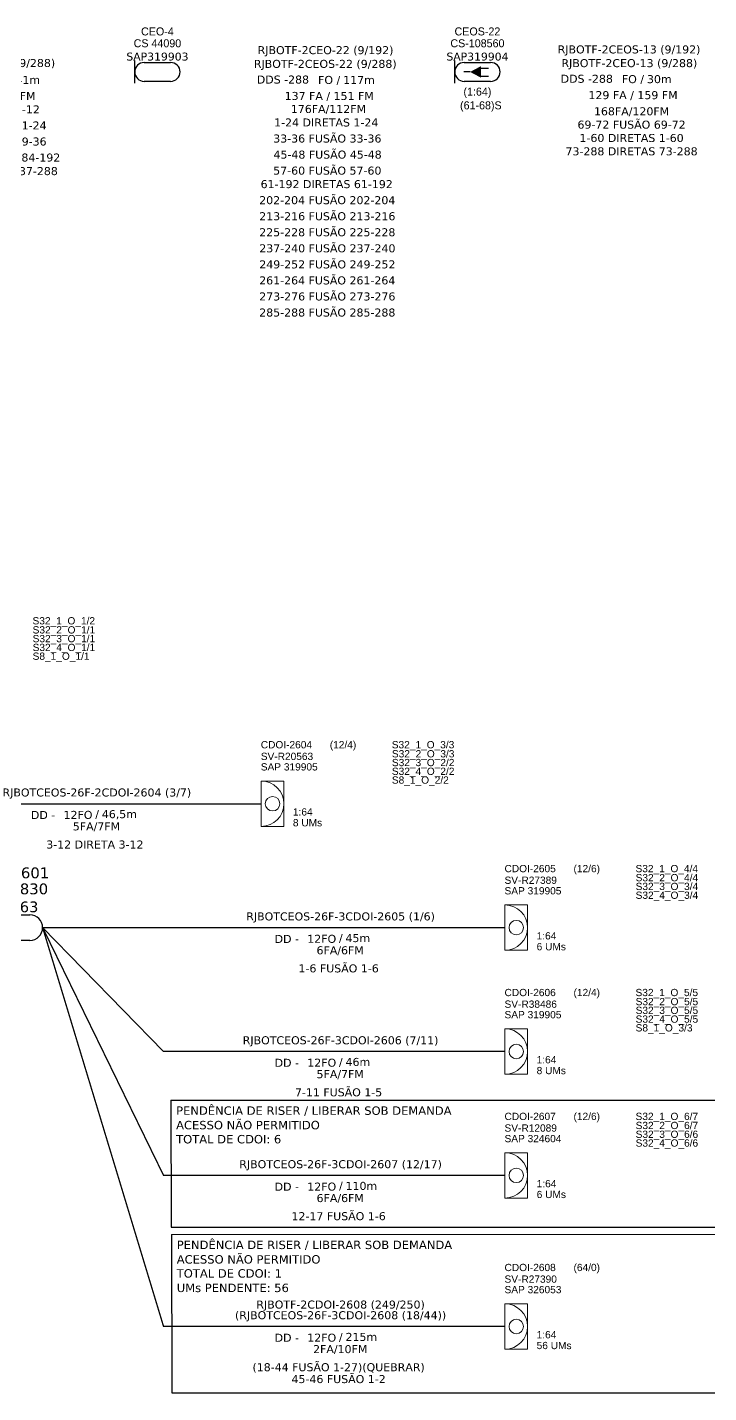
# Model space of a CAD drawing. Header units: millimetres. Extents: x 1115 to 3795, y 123 to 560.
# Drawn here: x 1266.8 to 1394.5, y 294.9 to 550.7 of the extents above; entities that cross this region are included whole.
import ezdxf
from ezdxf.enums import TextEntityAlignment as Align

# ---------------------------------------------------------------- set-up
doc = ezdxf.new("R2010")
doc.units = ezdxf.units.MM
doc.header["$LTSCALE"] = 0.1
doc.header["$MEASUREMENT"] = 0
for name, color, linetype, lineweight in [("20.0-LEGENDA DOS CDO'S", 1, 'Continuous', 0), ('20.1-CDO_INTERIOR', 1, 'Continuous', 0), ('40.1-ETIQUETAS', 1, 'Continuous', 20), ('Texto_Cabos', 1, 'Continuous', 20)]:
    doc.layers.add(name, color=color, linetype=linetype, lineweight=lineweight)
for name, color, linetype in [('20.4-CEO', 1, 'Continuous'), ('CAP a Instalar', 1, 'Continuous'), ('CD a instalar', 1, 'Continuous'), ('CEO', 1, 'Continuous'), ('CEOS', 1, 'Continuous'), ('EXISTENTE', 7, 'Continuous')]:
    doc.layers.add(name, color=color, linetype=linetype)
doc.styles.add('ARIAL', font='arial.ttf')
doc.styles.add('siredit', font='verdana.ttf')
doc.styles.add('Style-font000', font='font000.shx')

# ---------------------------------------------------------------- blocks, each defined once
blk = doc.blocks.new('Attributo_cabos')
at = {"layer": 'Texto_Cabos', "color": 0, "style": 'siredit'}
blk.add_text('FO /', height=1.5, dxfattribs=at).set_placement((1.49, -1.5), align=Align.MIDDLE_RIGHT)
at = {"layer": 'Texto_Cabos', "color": 0, "style": 'siredit', "flags": 1}
for tag, p in [('ID', (-0.57, 7.5)), ('N_CABOS_R_PRIMARIA', (-0.57, 4.5)), ('S/CORTE_R_PRIMARIA', (-0.57, -10.5)), ('FUSÃO_R_PRIMARIA', (-0.57, -13.5)), ('T_CABOS', (-0.57, -19.5))]:
    blk.add_attdef(tag, text='', height=1.5, dxfattribs=at).set_placement(p, align=Align.MIDDLE_CENTER)
at = {"layer": 'Texto_Cabos', "color": 0, "style": 'siredit'}
for tag, p in [('N_CABOS_001', (-16.32, 0.92)), ('FUSÃO_001', (-1.03, -8.25))]:
    blk.add_attdef(tag, p, '', height=1.5, dxfattribs=at)
blk.add_attdef('FIBRAS', text='', height=1.5, dxfattribs=at).set_placement((-4.34, -1.43), align=Align.MIDDLE_RIGHT)
blk.add_attdef('METROS', text='', height=1.5, dxfattribs=at).set_placement((2.05, -1.5), align=Align.MIDDLE_LEFT)
blk.add_attdef('FA/FM', text='', height=1.5, dxfattribs=at).set_placement((-0.57, -4.5), align=Align.MIDDLE_CENTER)
at = {"layer": 'Texto_Cabos', "color": 0, "style": 'siredit', "flags": 1}
blk.add_attdef('S/CORTE', text='', height=1.5, dxfattribs=at).set_placement((-0.57, -16.5), align=Align.CENTER)
blk = doc.blocks.new('ceo')
at = {"layer": 'CEO', "color": 0}
for p, q in [((1.77, 1.77), (6.73, 1.77)), ((6.73, -1.77), (1.77, -1.77))]:
    blk.add_line(p, q, dxfattribs=at)
blk.add_lwpolyline([(0, -2.13), (0, 2.13)], dxfattribs=at)
for centre, start, end in [((1.77, 0), 90, 270), ((6.73, 0), 270, 90)]:
    blk.add_arc(centre, 1.77, start, end, dxfattribs=at)
for tag, height, style, p in [('NOME?', 1.5, 'Style-font000', (4.25, 7.59)), ('LOCAL?', 1.5, 'Style-font000', (4.25, 5.37)), ('TIPO?', 1.48, 'siredit', (4.25, 2.88))]:
    blk.add_attdef(tag, text='', height=height, dxfattribs=dict(at, style=style)).set_placement(p, align=Align.MIDDLE_CENTER)
at = {"layer": 'CEO', "color": 0, "style": 'siredit', "flags": 1}
for tag, height, p in [('ID', 0.887, (4.25, 9.07)), ('COORX', 0.739, (4.25, -1.77)), ('COORY', 0.739, (4.25, -1.77))]:
    blk.add_attdef(tag, text='', height=height, dxfattribs=at).set_placement(p, align=Align.MIDDLE_CENTER)
at = {"layer": 'CEO', "color": 0, "style": 'Style-font000', "flags": 1}
blk.add_attdef('FIBRAS_RESERVA', text='', height=1.5, dxfattribs=at).set_placement((4.25, -2.94), align=Align.TOP_CENTER)
blk = doc.blocks.new('ceos')
at = {"layer": 'CEOS', "color": 0}
for p, q in [((1.77, 1.77), (6.73, 1.77)), ((6.73, -1.77), (1.77, -1.77))]:
    blk.add_line(p, q, dxfattribs=at)
for points in [[(0, -2.13), (0, 2.13)], [(2.88, 0), (1.69, 0)], [(4.84, 0.7), (6.34, 0.7)], [(4.84, -0.77), (6.34, -0.77)]]:
    blk.add_lwpolyline(points, dxfattribs=at)
blk.add_lwpolyline([(2.88, 0, 0, 2.18, 0), (4.93, 0, 2.18, 2.18, 0)], format="xyseb", dxfattribs=at)
for centre, start, end in [((1.77, 0), 90, 270), ((6.73, 0), 270, 90)]:
    blk.add_arc(centre, 1.77, start, end, dxfattribs=at)
for tag, height, style, p in [('NOME?', 1.5, 'Style-font000', (4.25, 7.59)), ('LOCAL?', 1.5, 'Style-font000', (4.25, 5.37)), ('TIPO?', 1.48, 'siredit', (4.25, 2.88))]:
    blk.add_attdef(tag, text='', height=height, dxfattribs=dict(at, style=style)).set_placement(p, align=Align.MIDDLE_CENTER)
at = {"layer": 'CEOS', "color": 0, "style": 'siredit', "flags": 1}
for tag, height, p in [('ID', 0.887, (4.25, 9.07)), ('COORX', 0.739, (4.25, -1.77)), ('COORY', 0.739, (4.25, -1.77))]:
    blk.add_attdef(tag, text='', height=height, dxfattribs=at).set_placement(p, align=Align.MIDDLE_CENTER)
at = {"layer": 'CEOS', "color": 0, "style": 'Style-font000'}
for tag, p in [('RACIO_SPLITAGEM', (4.25, -2.94)), ('FIBRAS_FUSIONADAS', (4.25, -5.51)), ('FIBRAS_RESERVA', (4.25, -7.73))]:
    blk.add_attdef(tag, text='', height=1.5, dxfattribs=at).set_placement(p, align=Align.TOP_CENTER)
blk = doc.blocks.new('CDO_INTERIOR_TROCA')
at = {"layer": '20.1-CDO_INTERIOR', "color": 0, "lineweight": 18}
blk.add_lwpolyline([(4.25, -4.25), (4.25, 4.25), (0, 4.25), (0, -4.25)], close=True, dxfattribs=at)
blk.add_circle((2.13, 0), 1.36, dxfattribs=at)
blk.add_arc((0, 0), 4.25, 270, 90, dxfattribs=at)
at = {"layer": "20.0-LEGENDA DOS CDO'S", "color": 0, "style": 'ARIAL'}
for tag, p in [('CDO_N', (-0.08, 10.38)), ('SPLITER_1', (24.48, 10.38)), ('SURVEY', (-0.08, 8.2)), ('SPLITER_2', (24.5, 8.68)), ('SPLITER_3', (24.5, 7.04)), ('SAP_ANTIGO', (-0.08, 6.23)), ('/_SAP_NOVO', (12.37, 6.23)), ('SPLITER_4', (24.5, 5.4)), ('SPLITER_5', (24.5, 3.75)), ('1:XX', (5.94, -2.22)), ('UMS', (5.94, -4.24))]:
    blk.add_attdef(tag, p, '', height=1.36, dxfattribs=at)
blk.add_attdef('FIBRAS_UTILIZADAS', text='', height=1.36, dxfattribs=at).set_placement((15.34, 10.38), align=Align.CENTER)
blk = doc.blocks.new('ETIQUETA_RS5F')
at = {"layer": '40.1-ETIQUETAS', "color": 0, "style": 'siredit'}
blk.add_text('/', height=1.5, dxfattribs=at).set_placement((1.58, -1.95), align=Align.MIDDLE_RIGHT)
for tag, p in [('ETIQUETA_R_SECUNDARIA', (1.21, 2.1)), ('ETIQUETA_R_PRIMARIA', (1.21, 4.1)), ('F_ATIVAS/F_MORTAS', (1.14, -4.24))]:
    blk.add_attdef(tag, text='', height=1.5, dxfattribs=at).set_placement(p, align=Align.MIDDLE_CENTER)
for tag, p in [('TIPO_CABO', (-6.58, -2.12)), ('CAP_CABO', (0.4, -2.09))]:
    blk.add_attdef(tag, text='', height=1.5, dxfattribs=at).set_placement(p, align=Align.MIDDLE_RIGHT)
blk.add_attdef('METROS', text='', height=1.5, dxfattribs=at).set_placement((2.14, -1.95), align=Align.MIDDLE_LEFT)
for tag, p in [('FUSÃO_1', (0.85, -8.39)), ('FUSÃO_2', (0.85, -10.6)), ('FUSÃO_3', (0.85, -12.93)), ('FUSÃO_4', (0.85, -15.14)), ('FUSÃO_5', (0.85, -17.16))]:
    blk.add_attdef(tag, text='', height=1.5, dxfattribs=at).set_placement(p, align=Align.CENTER)
blk = doc.blocks.new('CEO_UN')
at = {"layer": '20.4-CEO', "color": 0}
for p, q in [((-9.11, 2.39), (-2.39, 2.39)), ((-2.39, -2.39), (-9.11, -2.39))]:
    blk.add_line(p, q, dxfattribs=at)
blk.add_lwpolyline([(-11.5, -2.89), (-11.5, 2.89)], dxfattribs=at)
for centre, start, end in [((-9.11, 0), 90, 270), ((-2.39, 0), 270, 90)]:
    blk.add_arc(centre, 2.39, start, end, dxfattribs=at)
at = {"layer": '20.4-CEO', "color": 7, "style": 'siredit'}
for tag, height, p in [('NOME?', 2.03, (-5.75, 10.27)), ('LOCAL?', 2.03, (-5.75, 7.27)), ('TIPO?', 2, (-9.11, 3.89))]:
    blk.add_attdef(tag, text='', height=height, dxfattribs=at).set_placement(p, align=Align.MIDDLE_CENTER)
blk.add_attdef('FIBRAS_RESERVA', text='', height=2.03, dxfattribs=at).set_placement((-5.75, -3.97), align=Align.TOP_CENTER)

msp = doc.modelspace()

# ---------------------------------------------------------------- linework, layer by layer
at = {"color": 3}
for points in [[(1293.71, 349.71), (1398.92, 349.72), (1398.98, 325.94)], [(1293.71, 349.71), (1293.77, 325.93)], [(1293.77, 325.93), (1398.98, 325.94)], [(1293.83, 324.56), (1399.04, 324.57), (1399.1, 294.9)], [(1293.83, 324.56), (1293.89, 294.9)], [(1293.89, 294.9), (1399.1, 294.9)]]:
    msp.add_lwpolyline(points, dxfattribs=at)
at = {"layer": 'CAP a Instalar', "ltscale": 50, "const_width": 0.25}
for points in [[(1356.34, 335.61), (1292.33, 335.61), (1292.33, 335.61), (1269.66, 382.04)], [(1356.34, 307.3), (1292.33, 307.3), (1269.66, 382.04)]]:
    msp.add_lwpolyline(points, dxfattribs=at)
at = {"layer": 'CD a instalar', "color": 0, "linetype": 'ByBlock', "const_width": 0.02}
for points in [[(1235.43, 542.37), (1286.93, 542.37)], [(1295.43, 542.37), (1300.43, 542.37), (1346.93, 542.37)], [(1355.43, 542.37), (1406.93, 542.37)]]:
    msp.add_lwpolyline(points, dxfattribs=at)
at = {"layer": 'EXISTENTE', "color": 7, "ltscale": 50}
for points in [[(1223.96, 405.25), (1310.64, 405.25)], [(1356.34, 358.82), (1292.33, 358.82), (1269.66, 382.04)], [(1269.66, 382.04), (1356.34, 382.04)]]:
    msp.add_lwpolyline(points, dxfattribs=at)

# ---------------------------------------------------------------- block references
at = {"color": 7}
ref = msp.add_blockref('CDO_INTERIOR_TROCA', (1243.28, 428.47), dxfattribs=at)
ref.add_attrib('CDO_N', 'CDOI-2601', (1243.19, 438.85), dxfattribs={"layer": "20.0-LEGENDA DOS CDO'S", "color": 0, "height": 1.36, "style": 'ARIAL'})
ref.add_attrib('FIBRAS_UTILIZADAS', '(12/5)', dxfattribs={"layer": "20.0-LEGENDA DOS CDO'S", "color": 0, "height": 1.36, "style": 'ARIAL'}).set_placement((1258.62, 438.85), align=Align.CENTER)
ref.add_attrib('SURVEY', 'SV-R56533', (1243.2, 436.67), dxfattribs={"layer": "20.0-LEGENDA DOS CDO'S", "color": 0, "height": 1.36, "style": 'ARIAL'})
ref.add_attrib('SAP_ANTIGO', 'SAP 319905', (1243.19, 434.69), dxfattribs={"layer": "20.0-LEGENDA DOS CDO'S", "color": 7, "height": 1.36, "style": 'ARIAL'})
ref.add_attrib('1:XX', '1:64', (1249.22, 426.25), dxfattribs={"layer": "20.0-LEGENDA DOS CDO'S", "color": 0, "height": 1.36, "style": 'ARIAL'})
ref.add_attrib('UMS', '9 UMs', (1249.22, 424.22), dxfattribs={"layer": "20.0-LEGENDA DOS CDO'S", "color": 0, "height": 1.36, "style": 'ARIAL'})
ref.add_attrib('SPLITER_1', 'S32_1_O_1/2', (1267.76, 438.85), dxfattribs={"layer": "20.0-LEGENDA DOS CDO'S", "color": 0, "height": 1.3603, "style": 'ARIAL'})
ref.add_attrib('SPLITER_2', 'S32_2_O_1/1', (1267.78, 437.15), dxfattribs={"layer": "20.0-LEGENDA DOS CDO'S", "color": 0, "height": 1.3603, "style": 'ARIAL'})
ref.add_attrib('SPLITER_3', 'S32_3_O_1/1', (1267.78, 435.51), dxfattribs={"layer": "20.0-LEGENDA DOS CDO'S", "color": 0, "height": 1.3603, "style": 'ARIAL'})
ref.add_attrib('SPLITER_4', 'S32_4_O_1/1', (1267.78, 433.86), dxfattribs={"layer": "20.0-LEGENDA DOS CDO'S", "color": 0, "height": 1.3603, "style": 'ARIAL'})
ref.add_attrib('SPLITER_5', 'S8_1_O_1/1   ', (1267.78, 432.22), dxfattribs={"layer": "20.0-LEGENDA DOS CDO'S", "color": 0, "height": 1.3603, "style": 'ARIAL'})
ref = msp.add_blockref('CDO_INTERIOR_TROCA', (1310.64, 405.25), dxfattribs=at)
ref.add_attrib('CDO_N', 'CDOI-2604', (1310.56, 415.63), dxfattribs={"layer": "20.0-LEGENDA DOS CDO'S", "color": 0, "height": 1.36, "style": 'ARIAL'})
ref.add_attrib('FIBRAS_UTILIZADAS', '(12/4)', dxfattribs={"layer": "20.0-LEGENDA DOS CDO'S", "color": 0, "height": 1.36, "style": 'ARIAL'}).set_placement((1325.98, 415.63), align=Align.CENTER)
ref.add_attrib('SURVEY', 'SV-R20563', (1310.56, 413.45), dxfattribs={"layer": "20.0-LEGENDA DOS CDO'S", "color": 0, "height": 1.36, "style": 'ARIAL'})
ref.add_attrib('SAP_ANTIGO', 'SAP 319905', (1310.56, 411.48), dxfattribs={"layer": "20.0-LEGENDA DOS CDO'S", "color": 7, "height": 1.36, "style": 'ARIAL'})
ref.add_attrib('1:XX', '1:64', (1316.58, 403.04), dxfattribs={"layer": "20.0-LEGENDA DOS CDO'S", "color": 0, "height": 1.36, "style": 'ARIAL'})
ref.add_attrib('UMS', '8 UMs', (1316.58, 401.01), dxfattribs={"layer": "20.0-LEGENDA DOS CDO'S", "color": 0, "height": 1.36, "style": 'ARIAL'})
ref.add_attrib('SPLITER_1', 'S32_1_O_3/3', (1335.12, 415.63), dxfattribs={"layer": "20.0-LEGENDA DOS CDO'S", "color": 0, "height": 1.3603, "style": 'ARIAL'})
ref.add_attrib('SPLITER_2', 'S32_2_O_3/3', (1335.14, 413.93), dxfattribs={"layer": "20.0-LEGENDA DOS CDO'S", "color": 0, "height": 1.3603, "style": 'ARIAL'})
ref.add_attrib('SPLITER_3', 'S32_3_O_2/2', (1335.14, 412.29), dxfattribs={"layer": "20.0-LEGENDA DOS CDO'S", "color": 0, "height": 1.3603, "style": 'ARIAL'})
ref.add_attrib('SPLITER_4', 'S32_4_O_2/2', (1335.14, 410.65), dxfattribs={"layer": "20.0-LEGENDA DOS CDO'S", "color": 0, "height": 1.3603, "style": 'ARIAL'})
ref.add_attrib('SPLITER_5', 'S8_1_O_2/2   ', (1335.14, 409.01), dxfattribs={"layer": "20.0-LEGENDA DOS CDO'S", "color": 0, "height": 1.3603, "style": 'ARIAL'})
ref = msp.add_blockref('CDO_INTERIOR_TROCA', (1356.34, 382.04), dxfattribs=at)
ref.add_attrib('CDO_N', 'CDOI-2605', (1356.26, 392.42), dxfattribs={"layer": "20.0-LEGENDA DOS CDO'S", "color": 0, "height": 1.36, "style": 'ARIAL'})
ref.add_attrib('FIBRAS_UTILIZADAS', '(12/6)', dxfattribs={"layer": "20.0-LEGENDA DOS CDO'S", "color": 0, "height": 1.36, "style": 'ARIAL'}).set_placement((1371.68, 392.42), align=Align.CENTER)
ref.add_attrib('SURVEY', 'SV-R27389', (1356.26, 390.24), dxfattribs={"layer": "20.0-LEGENDA DOS CDO'S", "color": 0, "height": 1.36, "style": 'ARIAL'})
ref.add_attrib('SAP_ANTIGO', 'SAP 319905', (1356.26, 388.26), dxfattribs={"layer": "20.0-LEGENDA DOS CDO'S", "color": 7, "height": 1.36, "style": 'ARIAL'})
ref.add_attrib('1:XX', '1:64', (1362.28, 379.82), dxfattribs={"layer": "20.0-LEGENDA DOS CDO'S", "color": 0, "height": 1.36, "style": 'ARIAL'})
ref.add_attrib('UMS', '6 UMs', (1362.28, 377.79), dxfattribs={"layer": "20.0-LEGENDA DOS CDO'S", "color": 0, "height": 1.36, "style": 'ARIAL'})
ref.add_attrib('SPLITER_1', 'S32_1_O_4/4', (1380.82, 392.42), dxfattribs={"layer": "20.0-LEGENDA DOS CDO'S", "color": 0, "height": 1.3603, "style": 'ARIAL'})
ref.add_attrib('SPLITER_2', 'S32_2_O_4/4', (1380.84, 390.72), dxfattribs={"layer": "20.0-LEGENDA DOS CDO'S", "color": 0, "height": 1.3603, "style": 'ARIAL'})
ref.add_attrib('SPLITER_3', 'S32_3_O_3/4', (1380.84, 389.08), dxfattribs={"layer": "20.0-LEGENDA DOS CDO'S", "color": 0, "height": 1.3603, "style": 'ARIAL'})
ref.add_attrib('SPLITER_4', 'S32_4_O_3/4', (1380.84, 387.43), dxfattribs={"layer": "20.0-LEGENDA DOS CDO'S", "color": 0, "height": 1.3603, "style": 'ARIAL'})
ref = msp.add_blockref('CDO_INTERIOR_TROCA', (1356.34, 358.82), dxfattribs=at)
ref.add_attrib('CDO_N', 'CDOI-2606', (1356.26, 369.2), dxfattribs={"layer": "20.0-LEGENDA DOS CDO'S", "color": 0, "height": 1.36, "style": 'ARIAL'})
ref.add_attrib('FIBRAS_UTILIZADAS', '(12/4)', dxfattribs={"layer": "20.0-LEGENDA DOS CDO'S", "color": 0, "height": 1.36, "style": 'ARIAL'}).set_placement((1371.68, 369.2), align=Align.CENTER)
ref.add_attrib('SURVEY', 'SV-R38486', (1356.26, 367.02), dxfattribs={"layer": "20.0-LEGENDA DOS CDO'S", "color": 0, "height": 1.36, "style": 'ARIAL'})
ref.add_attrib('SAP_ANTIGO', 'SAP 319905', (1356.26, 365.05), dxfattribs={"layer": "20.0-LEGENDA DOS CDO'S", "color": 7, "height": 1.36, "style": 'ARIAL'})
ref.add_attrib('1:XX', '1:64', (1362.28, 356.61), dxfattribs={"layer": "20.0-LEGENDA DOS CDO'S", "color": 0, "height": 1.36, "style": 'ARIAL'})
ref.add_attrib('UMS', '8 UMs', (1362.28, 354.58), dxfattribs={"layer": "20.0-LEGENDA DOS CDO'S", "color": 0, "height": 1.36, "style": 'ARIAL'})
ref.add_attrib('SPLITER_1', 'S32_1_O_5/5', (1380.82, 369.2), dxfattribs={"layer": "20.0-LEGENDA DOS CDO'S", "color": 0, "height": 1.3603, "style": 'ARIAL'})
ref.add_attrib('SPLITER_2', 'S32_2_O_5/5', (1380.84, 367.5), dxfattribs={"layer": "20.0-LEGENDA DOS CDO'S", "color": 0, "height": 1.3603, "style": 'ARIAL'})
ref.add_attrib('SPLITER_3', 'S32_3_O_5/5', (1380.84, 365.86), dxfattribs={"layer": "20.0-LEGENDA DOS CDO'S", "color": 0, "height": 1.3603, "style": 'ARIAL'})
ref.add_attrib('SPLITER_4', 'S32_4_O_5/5', (1380.84, 364.22), dxfattribs={"layer": "20.0-LEGENDA DOS CDO'S", "color": 0, "height": 1.3603, "style": 'ARIAL'})
ref.add_attrib('SPLITER_5', 'S8_1_O_3/3   ', (1380.84, 362.58), dxfattribs={"layer": "20.0-LEGENDA DOS CDO'S", "color": 0, "height": 1.3603, "style": 'ARIAL'})
at = {"color": 1}
ref = msp.add_blockref('CDO_INTERIOR_TROCA', (1356.34, 335.61), dxfattribs=at)
ref.add_attrib('CDO_N', 'CDOI-2607', (1356.26, 345.99), dxfattribs={"layer": "20.0-LEGENDA DOS CDO'S", "color": 0, "height": 1.36, "style": 'ARIAL'})
ref.add_attrib('FIBRAS_UTILIZADAS', '(12/6)', dxfattribs={"layer": "20.0-LEGENDA DOS CDO'S", "color": 0, "height": 1.36, "style": 'ARIAL'}).set_placement((1371.68, 345.99), align=Align.CENTER)
ref.add_attrib('SURVEY', 'SV-R12089', (1356.26, 343.81), dxfattribs={"layer": "20.0-LEGENDA DOS CDO'S", "color": 0, "height": 1.36, "style": 'ARIAL'})
ref.add_attrib('SAP_ANTIGO', 'SAP 324604', (1356.26, 341.83), dxfattribs={"layer": "20.0-LEGENDA DOS CDO'S", "color": 0, "height": 1.36, "style": 'ARIAL'})
ref.add_attrib('1:XX', '1:64', (1362.29, 333.39), dxfattribs={"layer": "20.0-LEGENDA DOS CDO'S", "color": 0, "height": 1.36, "style": 'ARIAL'})
ref.add_attrib('UMS', '6 UMs', (1362.29, 331.36), dxfattribs={"layer": "20.0-LEGENDA DOS CDO'S", "color": 0, "height": 1.36, "style": 'ARIAL'})
ref.add_attrib('SPLITER_1', 'S32_1_O_6/7', (1380.83, 345.99), dxfattribs={"layer": "20.0-LEGENDA DOS CDO'S", "color": 0, "height": 1.3603, "style": 'ARIAL'})
ref.add_attrib('SPLITER_2', 'S32_2_O_6/7', (1380.84, 344.29), dxfattribs={"layer": "20.0-LEGENDA DOS CDO'S", "color": 0, "height": 1.3603, "style": 'ARIAL'})
ref.add_attrib('SPLITER_3', 'S32_3_O_6/6', (1380.84, 342.64), dxfattribs={"layer": "20.0-LEGENDA DOS CDO'S", "color": 0, "height": 1.3603, "style": 'ARIAL'})
ref.add_attrib('SPLITER_4', 'S32_4_O_6/6', (1380.84, 341), dxfattribs={"layer": "20.0-LEGENDA DOS CDO'S", "color": 0, "height": 1.3603, "style": 'ARIAL'})
ref = msp.add_blockref('CDO_INTERIOR_TROCA', (1356.34, 307.3), dxfattribs=at)
ref.add_attrib('CDO_N', 'CDOI-2608', (1356.26, 317.68), dxfattribs={"layer": "20.0-LEGENDA DOS CDO'S", "color": 0, "height": 1.36, "style": 'ARIAL'})
ref.add_attrib('FIBRAS_UTILIZADAS', '(64/0)', dxfattribs={"layer": "20.0-LEGENDA DOS CDO'S", "color": 0, "height": 1.36, "style": 'ARIAL'}).set_placement((1371.68, 317.68), align=Align.CENTER)
ref.add_attrib('SURVEY', 'SV-R27390', (1356.26, 315.5), dxfattribs={"layer": "20.0-LEGENDA DOS CDO'S", "color": 0, "height": 1.36, "style": 'ARIAL'})
ref.add_attrib('SAP_ANTIGO', 'SAP 326053', (1356.26, 313.53), dxfattribs={"layer": "20.0-LEGENDA DOS CDO'S", "color": 0, "height": 1.36, "style": 'ARIAL'})
ref.add_attrib('1:XX', '1:64', (1362.28, 305.09), dxfattribs={"layer": "20.0-LEGENDA DOS CDO'S", "color": 0, "height": 1.36, "style": 'ARIAL'})
ref.add_attrib('UMS', '56 UMs', (1362.28, 303.06), dxfattribs={"layer": "20.0-LEGENDA DOS CDO'S", "color": 0, "height": 1.36, "style": 'ARIAL'})
at = {"layer": '20.4-CEO', "color": 5}
ref = msp.add_blockref('CEO_UN', (1269.66, 382.04), dxfattribs=at)
ref.add_attrib('NOME?', 'CEO-2601', dxfattribs={"color": 7, "height": 2.028, "style": 'siredit'}).set_placement((1263.91, 392.3), align=Align.MIDDLE_CENTER)
ref.add_attrib('LOCAL?', 'CS-71830', dxfattribs={"color": 7, "height": 2.028, "style": 'siredit'}).set_placement((1263.91, 389.3), align=Align.MIDDLE_CENTER)
ref.add_attrib('TIPO?', 'SAP 300763', dxfattribs={"color": 7, "height": 2, "style": 'siredit'}).set_placement((1260.55, 385.93), align=Align.MIDDLE_CENTER)
at = {"layer": '40.1-ETIQUETAS', "color": 0, "linetype": 'Continuous'}
ref = msp.add_blockref('Attributo_cabos', (1261.18, 542.37), dxfattribs=at)
ref.add_attrib('N_CABOS_001', 'RJBOTF-2CEO-4 (9/288)', (1247.85, 543.29), dxfattribs={"layer": 'Texto_Cabos', "color": 0, "height": 1.5, "style": 'siredit'})
ref.add_attrib('FUSÃO_001', '9-12 FUSÃO 9-12', (1251.46, 534.6), dxfattribs={"layer": 'Texto_Cabos', "color": 0, "height": 1.5, "style": 'siredit'})
ref.add_attrib('FA/FM', '261 FA / 27 FM', dxfattribs={"layer": 'Texto_Cabos', "color": 0, "height": 1.5, "style": 'siredit'}).set_placement((1260.62, 537.87), align=Align.MIDDLE_CENTER)
ref.add_attrib('FIBRAS', 'DDS -288', dxfattribs={"layer": 'Texto_Cabos', "color": 0, "height": 1.5, "style": 'siredit'}).set_placement((1256.84, 540.94), align=Align.MIDDLE_RIGHT)
ref.add_attrib('METROS', '341m', dxfattribs={"layer": 'Texto_Cabos', "color": 0, "height": 1.5, "style": 'siredit'}).set_placement((1263.24, 540.87), align=Align.MIDDLE_LEFT)
ref.add_attrib('FUSÃO_002', '21-24 FUSÃO 21-24', (1250.11, 531.59), dxfattribs={"layer": 'Texto_Cabos', "color": 0, "height": 1.5, "style": 'siredit'})
ref.add_attrib('FUSÃO_003', '29-36 FUSÃO 29-36', (1250.11, 528.58), dxfattribs={"layer": 'Texto_Cabos', "color": 0, "height": 1.5, "style": 'siredit'})
ref.add_attrib('FUSÃO_004', '184-192 FUSÃO 184-192', (1247.44, 525.58), dxfattribs={"layer": 'Texto_Cabos', "color": 0, "height": 1.5, "style": 'siredit'})
ref.add_attrib('FUSÃO_005', '37-288 DIRETAS 37-288', (1247.73, 523.04), dxfattribs={"layer": 'Texto_Cabos', "color": 0, "height": 1.5, "style": 'siredit'})
at = {"layer": '40.1-ETIQUETAS', "color": 7}
ref = msp.add_blockref('ETIQUETA_RS5F', (1278.63, 405.25), dxfattribs=at)
ref.add_attrib('ETIQUETA_R_SECUNDARIA', 'RJBOTCEOS-26F-2CDOI-2604 (3/7)', dxfattribs={"color": 0, "height": 1.5, "style": 'siredit'}).set_placement((1279.82, 407.36), align=Align.MIDDLE_CENTER)
ref.add_attrib('TIPO_CABO', 'DD -', dxfattribs={"color": 0, "height": 1.5, "style": 'siredit'}).set_placement((1272.02, 403.14), align=Align.MIDDLE_RIGHT)
ref.add_attrib('CAP_CABO', '12FO', dxfattribs={"color": 0, "height": 1.5, "style": 'siredit'}).set_placement((1279, 403.16), align=Align.MIDDLE_RIGHT)
ref.add_attrib('METROS', '46,5m', dxfattribs={"color": 0, "height": 1.5, "style": 'siredit'}).set_placement((1280.75, 403.3), align=Align.MIDDLE_LEFT)
ref.add_attrib('F_ATIVAS/F_MORTAS', '5FA/7FM', dxfattribs={"color": 0, "height": 1.5, "style": 'siredit'}).set_placement((1279.75, 401.01), align=Align.MIDDLE_CENTER)
ref.add_attrib('FUSÃO_1', '3-12 DIRETA 3-12', dxfattribs={"color": 0, "height": 1.5, "style": 'siredit'}).set_placement((1279.45, 396.86), align=Align.CENTER)
ref = msp.add_blockref('ETIQUETA_RS5F', (1324.33, 382.04), dxfattribs=at)
ref.add_attrib('ETIQUETA_R_SECUNDARIA', 'RJBOTCEOS-26F-3CDOI-2605 (1/6)', dxfattribs={"color": 0, "height": 1.5, "style": 'siredit'}).set_placement((1325.52, 384.14), align=Align.MIDDLE_CENTER)
ref.add_attrib('TIPO_CABO', 'DD -', dxfattribs={"color": 0, "height": 1.5, "style": 'siredit'}).set_placement((1317.72, 379.92), align=Align.MIDDLE_RIGHT)
ref.add_attrib('CAP_CABO', '12FO', dxfattribs={"color": 0, "height": 1.5, "style": 'siredit'}).set_placement((1324.7, 379.94), align=Align.MIDDLE_RIGHT)
ref.add_attrib('METROS', '45m', dxfattribs={"color": 0, "height": 1.5, "style": 'siredit'}).set_placement((1326.44, 380.08), align=Align.MIDDLE_LEFT)
ref.add_attrib('F_ATIVAS/F_MORTAS', '6FA/6FM', dxfattribs={"color": 0, "height": 1.5, "style": 'siredit'}).set_placement((1325.44, 377.79), align=Align.MIDDLE_CENTER)
ref.add_attrib('FUSÃO_1', '1-6 FUSÃO 1-6', dxfattribs={"color": 0, "height": 1.5, "style": 'siredit'}).set_placement((1325.15, 373.65), align=Align.CENTER)
ref = msp.add_blockref('ETIQUETA_RS5F', (1324.33, 358.82), dxfattribs=at)
ref.add_attrib('ETIQUETA_R_SECUNDARIA', 'RJBOTCEOS-26F-3CDOI-2606 (7/11)', dxfattribs={"color": 0, "height": 1.5, "style": 'siredit'}).set_placement((1325.52, 360.93), align=Align.MIDDLE_CENTER)
ref.add_attrib('TIPO_CABO', 'DD -', dxfattribs={"color": 0, "height": 1.5, "style": 'siredit'}).set_placement((1317.72, 356.71), align=Align.MIDDLE_RIGHT)
ref.add_attrib('CAP_CABO', '12FO', dxfattribs={"color": 0, "height": 1.5, "style": 'siredit'}).set_placement((1324.7, 356.73), align=Align.MIDDLE_RIGHT)
ref.add_attrib('METROS', '46m', dxfattribs={"color": 0, "height": 1.5, "style": 'siredit'}).set_placement((1326.45, 356.87), align=Align.MIDDLE_LEFT)
ref.add_attrib('F_ATIVAS/F_MORTAS', '5FA/7FM', dxfattribs={"color": 0, "height": 1.5, "style": 'siredit'}).set_placement((1325.45, 354.58), align=Align.MIDDLE_CENTER)
ref.add_attrib('FUSÃO_1', '7-11 FUSÃO 1-5', dxfattribs={"color": 0, "height": 1.5, "style": 'siredit'}).set_placement((1325.15, 350.43), align=Align.CENTER)
at = {"layer": '40.1-ETIQUETAS', "color": 1}
ref = msp.add_blockref('ETIQUETA_RS5F', (1324.34, 335.61), dxfattribs=at)
ref.add_attrib('ETIQUETA_R_SECUNDARIA', 'RJBOTCEOS-26F-3CDOI-2607 (12/17)', dxfattribs={"color": 0, "height": 1.5, "style": 'siredit'}).set_placement((1325.52, 337.71), align=Align.MIDDLE_CENTER)
ref.add_attrib('TIPO_CABO', 'DD -', dxfattribs={"color": 0, "height": 1.5, "style": 'siredit'}).set_placement((1317.72, 333.49), align=Align.MIDDLE_RIGHT)
ref.add_attrib('CAP_CABO', '12FO', dxfattribs={"color": 0, "height": 1.5, "style": 'siredit'}).set_placement((1324.7, 333.51), align=Align.MIDDLE_RIGHT)
ref.add_attrib('METROS', '110m', dxfattribs={"color": 0, "height": 1.5, "style": 'siredit'}).set_placement((1326.45, 333.65), align=Align.MIDDLE_LEFT)
ref.add_attrib('F_ATIVAS/F_MORTAS', '6FA/6FM', dxfattribs={"color": 0, "height": 1.5, "style": 'siredit'}).set_placement((1325.45, 331.36), align=Align.MIDDLE_CENTER)
ref.add_attrib('FUSÃO_1', '12-17 FUSÃO 1-6', dxfattribs={"color": 0, "height": 1.5, "style": 'siredit'}).set_placement((1325.15, 327.22), align=Align.CENTER)
at = {"layer": '40.1-ETIQUETAS', "color": 5}
ref = msp.add_blockref('ETIQUETA_RS5F', (1324.33, 307.3), dxfattribs=at)
ref.add_attrib('ETIQUETA_R_PRIMARIA', 'RJBOTF-2CDOI-2608 (249/250)', dxfattribs={"height": 1.5, "style": 'siredit'}).set_placement((1325.52, 311.41), align=Align.MIDDLE_CENTER)
ref.add_attrib('ETIQUETA_R_SECUNDARIA', '(RJBOTCEOS-26F-3CDOI-2608 (18/44))', dxfattribs={"color": 0, "height": 1.5, "style": 'siredit'}).set_placement((1325.52, 309.41), align=Align.MIDDLE_CENTER)
ref.add_attrib('TIPO_CABO', 'DD -', dxfattribs={"height": 1.5, "style": 'siredit'}).set_placement((1317.72, 305.19), align=Align.MIDDLE_RIGHT)
ref.add_attrib('CAP_CABO', '12FO', dxfattribs={"height": 1.5, "style": 'siredit'}).set_placement((1324.7, 305.21), align=Align.MIDDLE_RIGHT)
ref.add_attrib('METROS', '215m', dxfattribs={"height": 1.5, "style": 'siredit'}).set_placement((1326.45, 305.35), align=Align.MIDDLE_LEFT)
ref.add_attrib('F_ATIVAS/F_MORTAS', '2FA/10FM', dxfattribs={"height": 1.5, "style": 'siredit'}).set_placement((1325.45, 303.06), align=Align.MIDDLE_CENTER)
ref.add_attrib('FUSÃO_1', '(18-44 FUSÃO 1-27)(QUEBRAR)', dxfattribs={"color": 0, "height": 1.5, "style": 'siredit'}).set_placement((1325.15, 298.92), align=Align.CENTER)
ref.add_attrib('FUSÃO_2', '45-46 FUSÃO 1-2', dxfattribs={"height": 1.5, "style": 'siredit'}).set_placement((1325.15, 296.7), align=Align.CENTER)
at = {"layer": 'CEO', "color": 0}
msp.add_blockref('ceo', (1286.93, 542.37), dxfattribs=at).add_auto_attribs({'NOME?': 'CEO-4', 'LOCAL?': 'CS 44090', 'TIPO?': 'SAP319903'})
at = {"layer": 'CEOS', "color": 0, "linetype": 'Continuous'}
ref = msp.add_blockref('ceos', (1346.93, 542.37), dxfattribs=at)
ref.add_attrib('NOME?', 'CEOS-22', dxfattribs={"color": 0, "height": 1.499, "style": 'Style-font000'}).set_placement((1351.18, 549.96), align=Align.MIDDLE_CENTER)
ref.add_attrib('LOCAL?', 'CS-108560', dxfattribs={"color": 0, "height": 1.499, "style": 'Style-font000'}).set_placement((1351.18, 547.74), align=Align.MIDDLE_CENTER)
ref.add_attrib('TIPO?', 'SAP319904', dxfattribs={"color": 0, "height": 1.478, "style": 'siredit'}).set_placement((1351.18, 545.25), align=Align.MIDDLE_CENTER)
ref.add_attrib('RACIO_SPLITAGEM', '(1:64)', dxfattribs={"color": 0, "height": 1.499, "style": 'Style-font000'}).set_placement((1351.18, 539.43), align=Align.TOP_CENTER)
ref.add_attrib('FIBRAS_FUSIONADAS', '(61-68)S', dxfattribs={"color": 0, "height": 1.499, "style": 'Style-font000'}).set_placement((1351.82, 536.86), align=Align.TOP_CENTER)

# ---------------------------------------------------------------- texts
at = {"color": 3, "style": 'siredit'}
for s, p in [('PENDÊNCIA DE RISER / LIBERAR SOB DEMANDA', (1294.68, 346.96)), ('ACESSO NÃO PERMITIDO', (1294.68, 344.25)), ('TOTAL DE CDOI: 6', (1294.68, 341.61)), ('PENDÊNCIA DE RISER / LIBERAR SOB DEMANDA', (1294.8, 321.81)), ('ACESSO NÃO PERMITIDO', (1294.8, 319.09)), ('TOTAL DE CDOI: 1', (1294.8, 316.46)), ('UMs PENDENTE: 56', (1294.8, 313.75))]:
    msp.add_text(s, height=1.5746, dxfattribs=at).set_placement(p)
at = {"layer": 'Texto_Cabos', "color": 0, "linetype": 'Continuous', "style": 'siredit'}
for s, p in [('RJBOTF-2CEO-22 (9/192)', (1309.97, 545.7)), ('RJBOTF-2CEOS-13 (9/192)', (1366.22, 545.84)), ('RJBOTF-2CEOS-22 (9/288)', (1309.26, 543.13)), ('RJBOTF-2CEO-13 (9/288)', (1366.93, 543.27)), ('176FA/112FM', (1316.19, 534.68)), ('1-24 DIRETAS 1-24', (1313.06, 532.15)), ('33-36 FUSÃO 33-36', (1312.89, 529.14)), ('45-48 FUSÃO 45-48', (1312.94, 526.13)), ('57-60 FUSÃO 57-60', (1312.89, 523.13)), ('61-192 DIRETAS 61-192', (1310.53, 520.6)), ('202-204 FUSÃO 202-204', (1310.26, 517.59)), ('213-216 FUSÃO 213-216', (1310.27, 514.58)), ('225-228 FUSÃO 225-228', (1310.27, 511.58)), ('237-240 FUSÃO 237-240', (1310.28, 508.57)), ('249-252 FUSÃO 249-252', (1310.28, 505.56)), ('261-264 FUSÃO 261-264', (1310.26, 502.56)), ('273-276 FUSÃO 273-276', (1310.27, 499.55)), ('285-288 FUSÃO 285-288', (1310.27, 496.54))]:
    msp.add_text(s, height=1.5, dxfattribs=at).set_placement(p)
for p in [(1319.61, 540.94), (1376.58, 541.09)]:
    msp.add_text('DDS -288', height=1.5, dxfattribs=at).set_placement(p, align=Align.MIDDLE_RIGHT)
at = {"layer": 'Texto_Cabos', "color": 0, "style": 'siredit'}
for p in [(1325.45, 540.87), (1382.41, 541.02)]:
    msp.add_text('FO /', height=1.5, dxfattribs=at).set_placement(p, align=Align.MIDDLE_RIGHT)
at = {"layer": 'Texto_Cabos', "color": 0, "linetype": 'Continuous', "style": 'siredit'}
for s, p in [('117m', (1326.01, 540.87)), ('30m', (1382.97, 541.02))]:
    msp.add_text(s, height=1.5, dxfattribs=at).set_placement(p, align=Align.MIDDLE_LEFT)
for s, p in [('137 FA / 151 FM', (1323.39, 537.87)), ('129 FA / 159 FM', (1380.35, 538.02))]:
    msp.add_text(s, height=1.5, dxfattribs=at).set_placement(p, align=Align.MIDDLE_CENTER)
at = {"layer": 'Texto_Cabos', "color": 0, "insert": (1380.08, 531.23), "char_height": 1.5, "attachment_point": 5, "style": 'siredit'}
msp.add_mtext('168FA/120FM\\P69-72 FUSÃO 69-72\\P1-60 DIRETAS 1-60\\P73-288 DIRETAS 73-288', dxfattribs=at)

doc.saveas('drawing.dxf')
